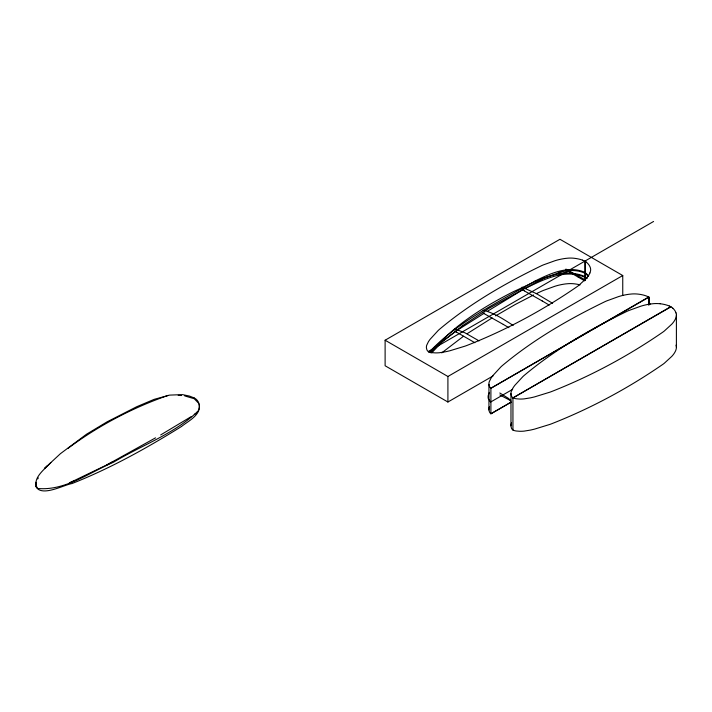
<?xml version="1.0" encoding="UTF-8"?>
<svg xmlns="http://www.w3.org/2000/svg" width="712" height="712" viewBox="0 0 712 712"><rect width="100%" height="100%" fill="white"/><g stroke="black" fill="none" stroke-linecap="round" stroke-linejoin="round"><path stroke-width="1.07" d="M36.063 482.238L35.814 486.438M489.5 406.534L489.224 407.344A21.93 12.665 0 0 0 488.939 409.916L489.393 411.794A12.14 7.013 0 0 0 490.39 413.289L490.897 413.805L511.136 402.138L490.897 413.805L490.897 388.262L490.39 387.755A12.14 7.013 0 0 1 489.393 386.26L488.939 384.382A21.93 12.665 0 0 1 489.224 381.81L490.969 378.25A84.755 48.932 0 0 1 492.757 375.714L500.856 366.929A96.663 55.812 0 0 1 502.022 365.861C533.137 339.704 568.737 319.252 605.209 301.55A70.541 40.726 0 0 1 606.873 300.838L618.621 296.575A42.649 24.626 0 0 1 629.043 294.252L631.873 293.976A19.811 11.437 0 0 1 637.578 294.056L638.13 294.109A23.416 13.519 0 0 1 646.274 295.961A29.228 16.874 0 0 1 647.724 296.548L648.73 297.011L648.73 304.781M511.554 422.875L511.278 423.693A21.93 12.665 0 0 0 510.985 426.265L511.438 428.143A12.14 7.013 0 0 0 512.435 429.639L513.833 430.44A12.14 7.013 0 0 0 516.414 431.018L519.671 431.276A21.93 12.665 0 0 0 524.13 431.116L530.289 430.11A84.755 48.932 0 0 0 534.685 429.078L549.895 424.405A96.663 55.812 0 0 0 551.747 423.72C590.987 408.288 628.447 388.12 663.13 364.152A70.541 40.726 0 0 0 664.376 363.191L671.763 356.409A42.649 24.626 0 0 0 675.786 350.393L676.258 348.755A19.811 11.437 0 0 0 676.115 345.462L676.017 345.142M589.892 272.972L590.515 271.032A19.74 11.401 0 0 0 590.355 267.757L590.248 267.436A24.715 14.267 0 0 0 586.243 262.069M37.692 478.918L38.341 477.903M489.393 392.401L488.281 395.293A22.651 13.083 0 0 0 488.263 398.462L490.515 402.102L512.622 389.357M430.662 352.796C452.734 325.962 483.03 307.095 513.717 291.519C535.495 281.961 560.7 266.039 585.077 276.621M429.158 352.164C458.635 321.094 498.444 302.022 535.184 280.964M431.721 352.894L441.734 342.294M430.475 351.942L437.827 344.626L456.401 330.893M429.042 352.573L435.21 347.002M50.846 462.56C45.39 468.727 31.15 478.589 37.558 488.423M47.401 465.692L44.375 468.585L60.44 453.669L86.508 434.231L107.103 421.833L136.686 406.739L154.184 399.343L169.643 395.107L182.495 394.617L189.543 396.095L194.26 397.972M194.287 414.42C201.229 411.073 200.882 401.274 194.34 398.017M196.699 412.488L197.126 412.079C173.15 434.32 141.163 445.525 113.395 462.275C89.374 472.554 64.917 491.12 37.611 488.459M441.734 352.903L463.476 336.26M442.036 342.045L462.631 325.66M67.774 448.533C98.185 425.82 132.379 407.807 168.219 395.365M462.684 325.615L488.672 308.483L523.569 289.197M467.214 333.652L492.108 317.935M191.395 416.502L160.672 434.934M457.976 329.816L484.667 312.933M181.4 426.55C188.288 421.041 201.585 414.856 199.093 404.211M181.382 426.559C146.485 448.311 110.28 468.407 71.983 483.564C63.813 484.836 41.429 497.492 35.814 486.456M487.506 311.215L523.925 289.054M495.588 315.879L515.346 304.442L533.626 294.973M493.06 375.945L447.91 402.013L385.112 365.763L385.112 340.22L559.952 239.277L622.751 275.535L622.751 295.516M428.384 351.488L653.58 221.476M385.112 340.22L447.91 376.479L622.751 275.535M590.159 331.036L490.897 388.262L648.73 297.011M592.09 329.923L648.952 297.135L648.952 304.914M512.943 430.146L512.943 397.919L671.007 306.792L669.28 306.009M650.554 303.98A42.889 24.76 0 0 0 640.675 306.24L628.918 310.494A70.541 40.726 0 0 0 627.254 311.206C590.782 328.908 555.182 349.361 524.077 375.518A96.663 55.812 0 0 0 522.902 376.586L514.803 385.37A84.755 48.932 0 0 0 513.014 387.907L511.278 391.467A21.93 12.665 0 0 0 510.985 394.039L511.438 395.917A12.14 7.013 0 0 0 512.435 397.412L512.943 397.919L670.784 306.667L672.155 307.664A31.203 18.014 0 0 1 672.796 308.225M155.545 437.844L106.969 464.838L69.304 482.95L73.861 480.965M106.969 464.838L112.665 461.803M535.202 280.955C550.162 273.613 568.434 264.971 584.988 272.429M536.269 293.682L541.663 291.163A69.473 40.112 0 0 1 543.318 290.452L554.995 286.233A42.142 24.333 0 0 1 565.355 283.946L568.176 283.679A19.74 11.401 0 0 1 573.863 283.776L574.406 283.83A23.514 13.572 0 0 1 580.04 284.898M584.988 277.262C564.669 268.308 542.873 279.994 524.611 288.68L543.826 278.383L561.706 271.592M559.009 272.607C567.419 269.928 576.934 269.465 585.077 273.257M559.053 273.889L566.93 272.456M650.554 303.997L653.928 303.632A19.811 11.437 0 0 1 659.632 303.712L660.175 303.775M483.092 310.272C494.012 312.773 503.829 319.43 513.183 325.437M178.196 395.382L181.498 395.516M454.692 328.828L464.963 332.824L479.069 340.888M184.711 395.908L194.207 398.72L198.701 403.295M522.056 287.159L536.278 293.558L552.592 303.303M512.943 397.919L513.833 398.213A12.14 7.013 0 0 0 516.414 398.791L519.671 399.049A21.93 12.665 0 0 0 524.13 398.88L530.289 397.883A84.755 48.932 0 0 0 534.685 396.851L549.895 392.17A96.663 55.812 0 0 0 551.747 391.493C590.987 376.052 628.447 355.893 663.13 331.925A70.541 40.726 0 0 0 664.376 330.964L671.763 324.183A42.649 24.626 0 0 0 675.786 318.166L676.258 316.529A19.811 11.437 0 0 0 676.115 313.236L676.017 312.915M565.898 269.083L585.291 279.941M585.104 277.324L586.804 278.623M585.104 272.491L588.664 275.864M585.131 273.283L588.361 276.265M524.424 290.95L542.215 300.945M585.131 276.657L587.08 278.178M503.215 324.361L483.101 313.075M454.977 331.098L456.383 332.05M578.26 277.128L578.705 277.386M474.851 342.703L456.098 331.89M499.806 392.988L508.519 398.417L510.753 400.696L499.886 394.991M584.686 280.857L565.835 269.946M503.277 324.396L508.875 327.68M542.09 300.873L549.183 305.065M524.263 290.861L522.101 289.134M586.216 262.078L585.211 261.331L585.211 280.208M676.4 315.193L676.4 347.42M648.846 297.073L648.846 304.843M585.104 280.136L584.988 261.197L583.982 260.734A29.432 16.99 0 0 0 582.523 260.165M510.976 393.594L510.976 425.82M488.939 384.382L488.939 409.916M447.91 376.479L447.91 402.013M582.541 260.147A23.514 13.572 0 0 0 574.406 258.305L573.863 258.233A19.74 11.401 0 0 0 568.176 258.144L565.364 258.429A42.142 24.333 0 0 0 555.004 260.708L543.318 264.917A69.473 40.112 0 0 0 541.663 265.629C505.476 283.162 470.151 303.454 439.322 329.451A95.266 55.002 0 0 0 438.165 330.519L430.155 339.241A83.74 48.345 0 0 0 428.393 341.769L426.684 345.302A21.814 12.594 0 0 0 426.417 347.874L426.871 349.743A12.193 7.04 0 0 0 427.876 351.23L429.274 352.04A12.193 7.04 0 0 0 431.846 352.618L435.094 352.885A21.814 12.594 0 0 0 439.535 352.725L445.668 351.737A83.74 48.345 0 0 0 450.037 350.722L465.15 346.103A95.266 55.002 0 0 0 466.992 345.427C505.947 330.145 543.14 310.147 577.539 286.34A69.473 40.112 0 0 0 578.776 285.387L586.083 278.65A42.382 24.466 0 0 0 589.919 272.972M660.184 303.739A24.43 14.107 0 0 1 669.298 305.991M672.822 308.216A23.416 13.519 0 0 1 676 312.924"/></g></svg>
